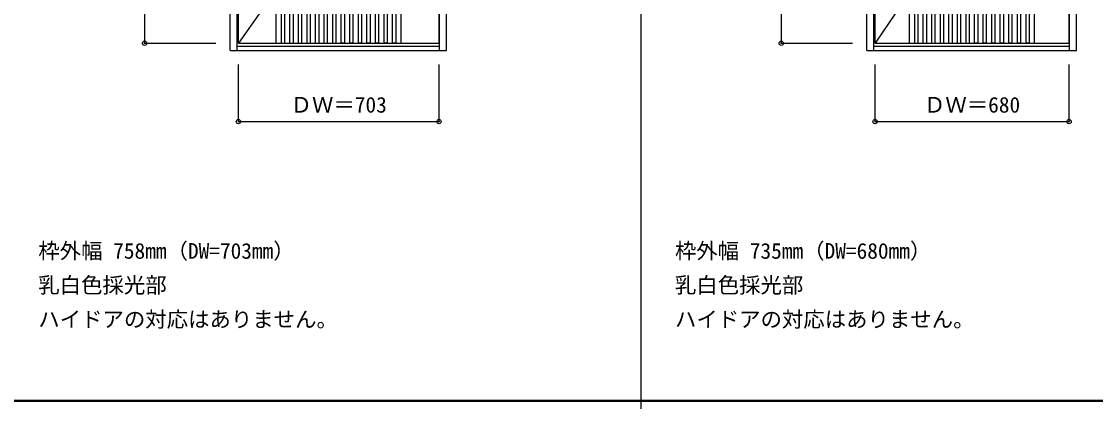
# Model space of a CAD drawing. Units: millimetres, scale not verified. Extents: x -6000 to 5700, y -4307 to 4175.
# Drawn here: x -966 to 2799, y 186 to 1519 of the extents above; entities that cross this region are included whole.
import ezdxf
from ezdxf.enums import TextEntityAlignment as Align

# ---------------------------------------------------------------- set-up
doc = ezdxf.new("R2010")
doc.units = ezdxf.units.MM
doc.header["$LTSCALE"] = 30
doc.header["$PDMODE"] = 32
doc.header["$PDSIZE"] = 15
doc.linetypes.add('CHAIN2', pattern=[12, 9, -1, 1, -1])
doc.linetypes.add('DASHED1', pattern=[1.8, 1.2, -0.6])
for name, color, linetype in [('0-2_扉', 7, 'Continuous'), ('0-4_枠', 3, 'Continuous'), ('0-7', 7, 'CHAIN2'), ('0-A_文字', 7, 'Continuous'), ('0-B_寸法', 7, 'Continuous'), ('F-1_枠', 6, 'Continuous')]:
    doc.layers.add(name, color=color, linetype=linetype)
doc.styles.add('ＭＳ ゴシック', font='')
doc.styles.get('ＭＳ ゴシック').set_extended_font_data('MS Gothic')

msp = doc.modelspace()

# ---------------------------------------------------------------- linework, layer by layer
at = {"layer": '0-2_扉'}
for p, q in [((-24.7, 1443.5), (-24.7, 3437.5)), ((-12.7, 1443.5), (-12.7, 3437.5)), ((5.3, 1443.5), (5.3, 3437.5)), ((17.3, 1443.5), (17.3, 3437.5)), ((35.3, 1443.5), (35.3, 3437.5)), ((47.3, 1443.5), (47.3, 3437.5)), ((65.3, 1443.5), (65.3, 3437.5)), ((77.3, 1443.5), (77.3, 3437.5)), ((95.3, 1443.5), (95.3, 3437.5)), ((107.3, 1443.5), (107.3, 3437.5)), ((125.3, 1443.5), (125.3, 3437.5)), ((137.3, 1443.5), (137.3, 3437.5)), ((155.3, 1443.5), (155.3, 3437.5)), ((155.3, 1443), (155.3, 3437.5)), ((167.3, 1443.5), (167.3, 3437.5)), ((185.3, 1443.5), (185.3, 3437.5)), ((197.3, 1443.5), (197.3, 3437.5)), ((215.3, 1443.5), (215.3, 3437.5)), ((227.3, 1443.5), (227.3, 3437.5)), ((245.3, 1443.5), (245.3, 3437.5)), ((257.3, 1443.5), (257.3, 3437.5)), ((275.3, 1443.5), (275.3, 3437.5)), ((287.3, 1443.5), (287.3, 3437.5)), ((305.3, 1443.5), (305.3, 3437.5)), ((317.3, 1443.5), (317.3, 3437.5)), ((347.3, 1443.5), (347.3, 3437.5)), ((365.3, 1443), (365.3, 3438)), ((2195.4, 1443.5), (2195.4, 3437.5)), ((2207.4, 1443.5), (2207.4, 3437.5)), ((2225.4, 1443.5), (2225.4, 3437.5)), ((2237.4, 1443.5), (2237.4, 3437.5)), ((2255.4, 1443.5), (2255.4, 3437.5)), ((2267.4, 1443.5), (2267.4, 3437.5)), ((2285.4, 1443.5), (2285.4, 3437.5)), ((2297.4, 1443.5), (2297.4, 3437.5)), ((2315.4, 1443.5), (2315.4, 3437.5)), ((2327.4, 1443.5), (2327.4, 3437.5)), ((2345.4, 1443.5), (2345.4, 3437.5)), ((2357.4, 1443.5), (2357.4, 3437.5)), ((2375.4, 1443.5), (2375.4, 3437.5)), ((2375.4, 1443), (2375.4, 3437.5)), ((2387.4, 1443.5), (2387.4, 3437.5)), ((2405.4, 1443.5), (2405.4, 3437.5)), ((2417.4, 1443.5), (2417.4, 3437.5)), ((2435.4, 1443.5), (2435.4, 3437.5)), ((2447.4, 1443.5), (2447.4, 3437.5)), ((2465.4, 1443.5), (2465.4, 3437.5)), ((2477.4, 1443.5), (2477.4, 3437.5)), ((2495.4, 1443.5), (2495.4, 3437.5)), ((2507.4, 1443.5), (2507.4, 3437.5)), ((2525.4, 1443.5), (2525.4, 3437.5)), ((2537.4, 1443.5), (2537.4, 3437.5)), ((2567.4, 1443.5), (2567.4, 3437.5)), ((2585.4, 1443), (2585.4, 3438)), ((-72.7, 1443), (-72.7, 2393.5)), ((-54.7, 1443.5), (-54.7, 2393.5)), ((-42.7, 1443.5), (-42.7, 2393.5)), ((2147.4, 1443), (2147.4, 2393.5)), ((2165.4, 1443.5), (2165.4, 2393.5)), ((2177.4, 1443.5), (2177.4, 2393.5)), ((-54.7, 1443.5), (-42.7, 1443.5)), ((-24.7, 1443.5), (-12.7, 1443.5)), ((5.3, 1443.5), (17.3, 1443.5)), ((35.3, 1443.5), (47.3, 1443.5)), ((65.3, 1443.5), (77.3, 1443.5)), ((95.3, 1443.5), (107.3, 1443.5)), ((125.3, 1443.5), (137.3, 1443.5)), ((167.3, 1443.5), (155.3, 1443.5)), ((197.3, 1443.5), (185.3, 1443.5)), ((227.3, 1443.5), (215.3, 1443.5)), ((257.3, 1443.5), (245.3, 1443.5)), ((287.3, 1443.5), (275.3, 1443.5)), ((317.3, 1443.5), (305.3, 1443.5)), ((2165.4, 1443.5), (2177.4, 1443.5)), ((2195.4, 1443.5), (2207.4, 1443.5)), ((2225.4, 1443.5), (2237.4, 1443.5)), ((2255.4, 1443.5), (2267.4, 1443.5)), ((2285.4, 1443.5), (2297.4, 1443.5)), ((2315.4, 1443.5), (2327.4, 1443.5)), ((2345.4, 1443.5), (2357.4, 1443.5)), ((2387.4, 1443.5), (2375.4, 1443.5)), ((2417.4, 1443.5), (2405.4, 1443.5)), ((2447.4, 1443.5), (2435.4, 1443.5)), ((2477.4, 1443.5), (2465.4, 1443.5)), ((2507.4, 1443.5), (2495.4, 1443.5)), ((2537.4, 1443.5), (2525.4, 1443.5))]:
    msp.add_line(p, q, dxfattribs=at)
at = {"layer": '0-2_扉', "linetype": 'DASHED1'}
for p, q in [((185.3, 1451), (185.3, 3430)), ((2405.4, 1451), (2405.4, 3430)), ((245.3, 1443.5), (245.3, 1451)), ((2465.4, 1443.5), (2465.4, 1451))]:
    msp.add_line(p, q, dxfattribs=at)
at = {"layer": '0-2_扉'}
for points in [[(-205.2, 1443), (-205.2, 3438), (497.8, 3438)], [(-205.2, 1443), (497.8, 1443), (497.8, 3438)], [(347.3, 1443.5), (335.3, 1443.5), (335.3, 3437.5)], [(2026.4, 1443), (2026.4, 3438), (2706.4, 3438)], [(2026.4, 1443), (2706.4, 1443), (2706.4, 3438)], [(2567.4, 1443.5), (2555.4, 1443.5), (2555.4, 3437.5)]]:
    msp.add_lwpolyline(points, dxfattribs=at)
at = {"layer": '0-4_枠'}
for p, q in [((-234.2, 1418), (-234.2, 3465)), ((523.8, 1418), (523.8, 3465)), ((1997.4, 1418), (1997.4, 3465)), ((2732.4, 1418), (2732.4, 3465)), ((-210.2, 1418), (-210.2, 3441)), ((499.8, 1418), (499.8, 3441)), ((2021.4, 1418), (2021.4, 3441)), ((2708.4, 1418), (2708.4, 3441)), ((-210.2, 1433), (499.8, 1433)), ((2021.4, 1433), (2708.4, 1433)), ((-234.2, 1418), (523.8, 1418)), ((1997.4, 1418), (2732.4, 1418))]:
    msp.add_line(p, q, dxfattribs=at)
at = {"layer": '0-7'}
for p, q in [((497.8, 2440.5), (-205.2, 1443)), ((2706.4, 2440.5), (2026.4, 1443))]:
    msp.add_line(p, q, dxfattribs=at)
at = {"layer": '0-B_寸法', "color": 4}
for p, q in [((-534.2, 3438), (-534.2, 1443)), ((1697.4, 3438), (1697.4, 1443)), ((-534.2, 1443), (-284.2, 1443)), ((1697.4, 1443), (1947.4, 1443)), ((-205.2, 1168), (-205.2, 1368)), ((497.8, 1168), (497.8, 1368)), ((2026.4, 1168), (2026.4, 1368)), ((2706.4, 1168), (2706.4, 1368)), ((-205.2, 1168), (497.8, 1168)), ((2026.4, 1168), (2706.4, 1168))]:
    msp.add_line(p, q, dxfattribs=at)
at = {"layer": '0-B_寸法'}
for p in [(-534.2, 1443), (1697.4, 1443), (-205.2, 1168), (497.8, 1168), (2026.4, 1168), (2706.4, 1168)]:
    msp.add_point(p, dxfattribs=at)
at = {"layer": 'F-1_枠'}
for p, q in [((1204.8, 4175), (1204.8, -3790)), ((-6000, 190.5), (5690, 190.5)), ((-6000, 187.5), (5690, 187.5))]:
    msp.add_line(p, q, dxfattribs=at)

# ---------------------------------------------------------------- texts
at = {"layer": '0-A_文字', "style": 'ＭＳ ゴシック'}
for s, p in [('枠外幅 758mm（DW=703mm）', (-906.8, 670.5)), ('枠外幅 735mm（DW=680mm）', (1324.8, 670.5)), ('乳白色採光部', (-906.8, 550.5)), ('乳白色採光部', (1324.8, 550.5)), ('ハイドアの対応はありません。', (-906.8, 430.5)), ('ハイドアの対応はありません。', (1324.8, 430.5))]:
    msp.add_text(s, height=54.99, dxfattribs=at).set_placement(p, align=Align.BOTTOM_LEFT)
at = {"layer": '0-B_寸法', "style": 'ＭＳ ゴシック'}
for s, p in [('ＤＷ＝703', (-22.45, 1183)), ('ＤＷ＝680', (2197.65, 1183))]:
    msp.add_text(s, height=54.99, dxfattribs=at).set_placement(p, align=Align.BOTTOM_LEFT)

doc.saveas('drawing.dxf')
